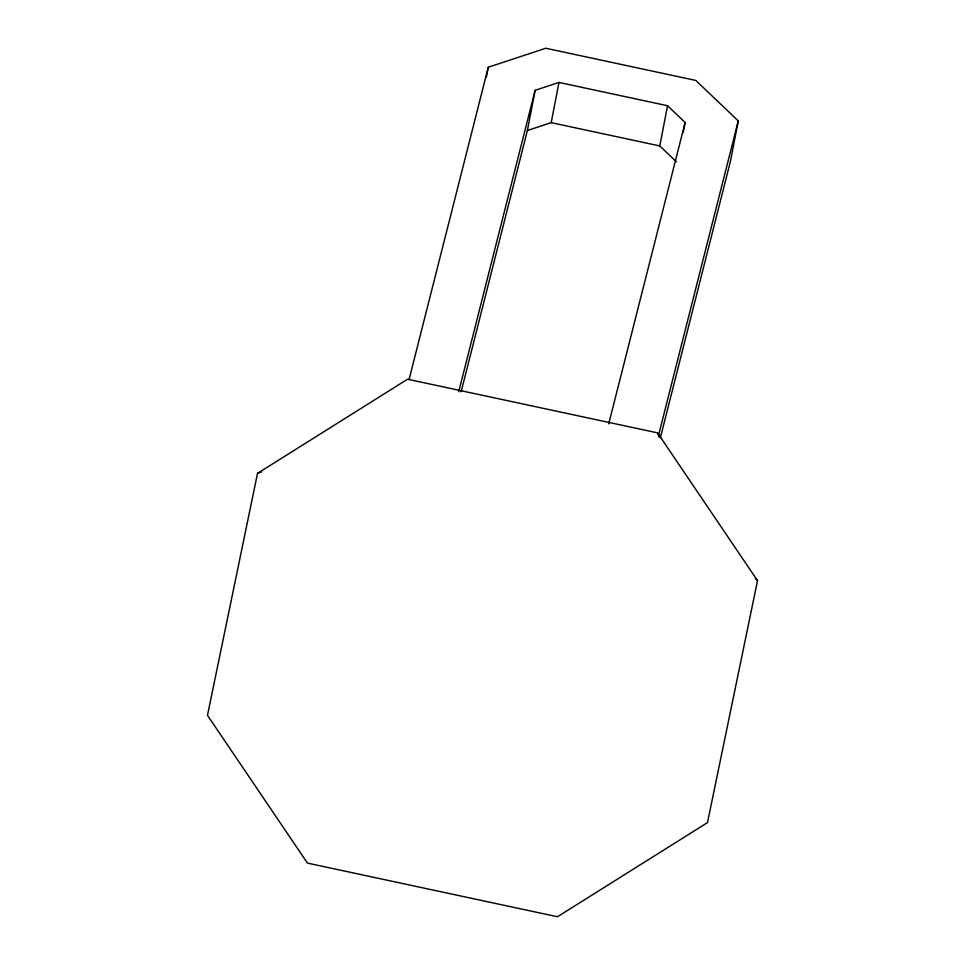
<?xml version="1.0" encoding="UTF-8"?>
<svg xmlns="http://www.w3.org/2000/svg" width="965" height="965" viewBox="0 0 965 965"><rect width="100%" height="100%" fill="white"/><g stroke="black" fill="none" stroke-linecap="round" stroke-linejoin="round"><path stroke-width="1.45" d="M486.312 77.321L488.254 67.26L545.792 48.25L695.801 80.433L738.261 120.902L730.493 161.119L660.362 437.76M461.113 391.838L527.373 130.528L535.129 90.312L558.964 82.435L667.551 105.728L685.138 122.495L683.196 132.543M527.373 130.528L551.208 122.652L558.964 82.435M676.344 161.722L659.783 145.944L667.551 105.728M257.51 473.381L207.475 715.318L307.461 863.108L557.468 916.75L707.49 822.602L757.525 580.653L657.539 432.863L407.532 379.221L257.51 473.381L261.696 471.788M409.1 379.438L488.254 67.26M458.725 391.657L535.129 90.312M608.734 423.84L685.138 122.495M658.745 434.54L738.261 120.902M551.208 122.652L659.783 145.944M755.462 578.469L757.525 580.653M657.539 432.863L658.986 437.061"/></g></svg>
